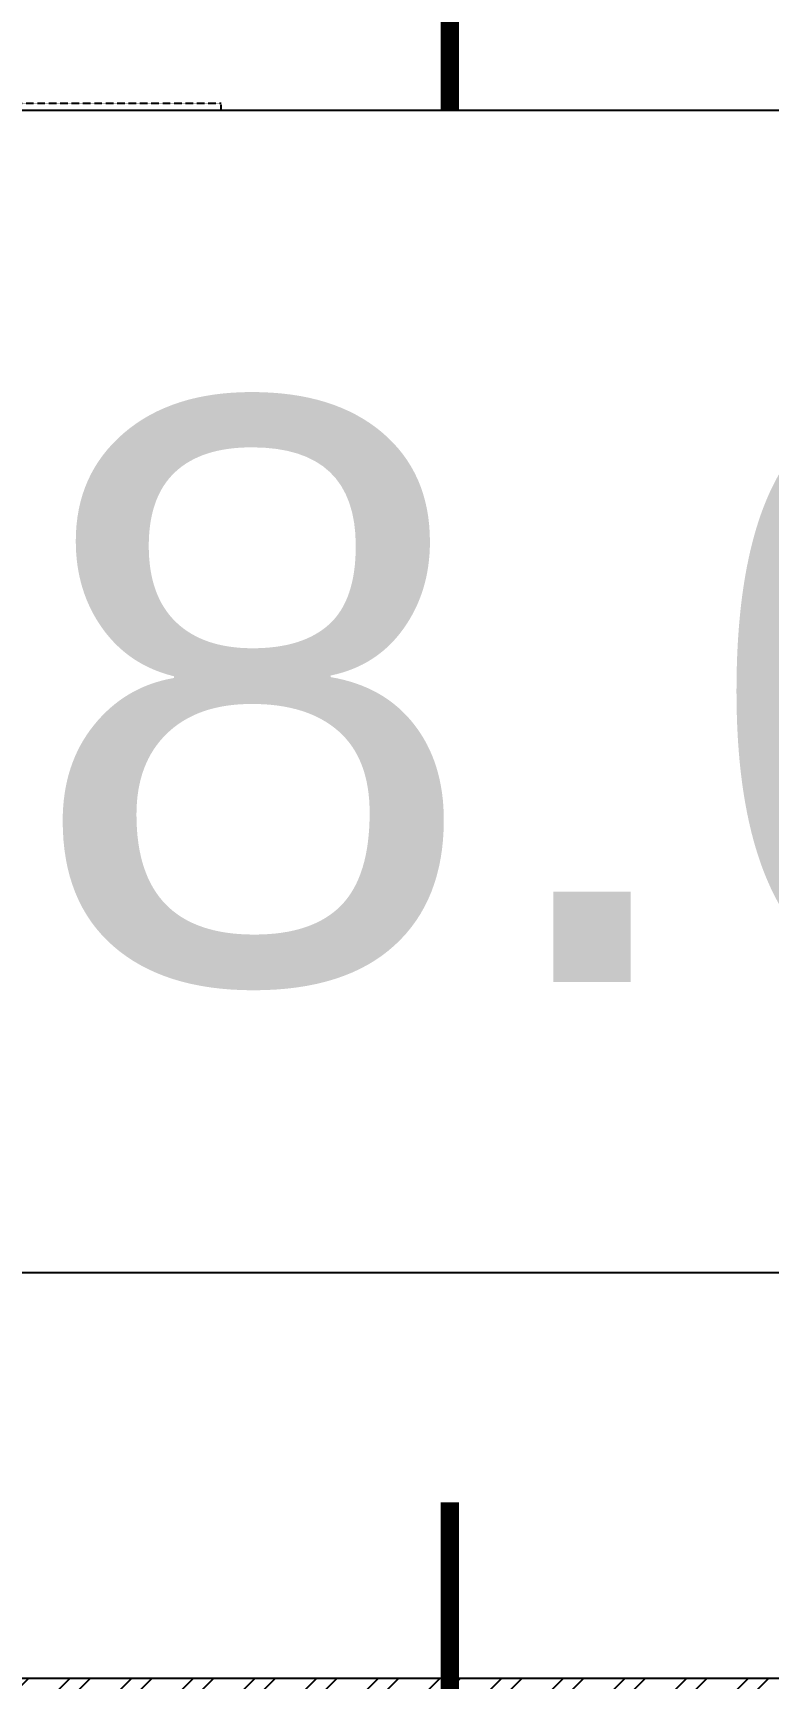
# Model space of a CAD drawing. Header units: millimetres. Extents: x -176651 to 424033, y -469666 to 486614.
# Drawn here: x 262986 to 264592, y 58050 to 61644 of the extents above; entities that cross this region are included whole.
import ezdxf
from ezdxf import colors
from ezdxf.entities.mleader import LeaderData, LeaderLine
from ezdxf.math import Vec2, Vec3

# ---------------------------------------------------------------- set-up
doc = ezdxf.new("R2010")
doc.units = ezdxf.units.MM
doc.linetypes.add('1625_East Villa$0$DASHED', pattern=[0.75, 0.5, -0.25])
doc.linetypes.add('1625E_Roof Plan$0$DASHED', pattern=[0.75, 0.5, -0.25])
for name, color, linetype in [('1625_East Villa$0$ad-Elevation 10', 8, 'Continuous'), ('1625_East Villa$0$ad-Furniture', 8, 'Continuous'), ('1625_East Villa$0$ad-Wall', 8, 'Continuous'), ('1625_East Villa$0$ad-Wall hatch', 8, 'Continuous'), ('1625E_Roof Plan$0$ad-Primary Roof', 8, 'Continuous'), ('Site Levels$0$ad-Lvl-Entance road', 4, 'Continuous'), ('Site Levels$0$ad-Lvl-Plinth', 30, 'Continuous')]:
    doc.layers.add(name, color=color, linetype=linetype)
doc.styles.add('1625_East Villa$0$Standard', font='calibril.ttf')
doc.styles.add('Site Levels$0$Sections_The woods Site plan_Entrances$0$Standard', font='arial.ttf')
doc.styles.add('Site Levels$0$Standard', font='arial.ttf')

# ---------------------------------------------------------------- blocks, each defined once
blk = doc.blocks.new('1625_East Villa$0$zw$140E')
at = {"layer": '1625_East Villa$0$ad-Furniture', "linetype": 'ByBlock'}
for p, q in [((-183.3, 246.4), (-213.7, 222.6)), ((-188.1, 255.9), (-211.8, 241.6)), ((-154.8, 289.1), (-188.1, 255.9)), ((-142.5, 246.4), (-154.8, 289.1)), ((-135.8, 236.9), (-142.5, 246.4)), ((-259.3, 194.1), (-292.6, 181.8)), ((-223.2, 224.5), (-259.3, 194.1)), ((-211.8, 241.6), (-223.2, 224.5)), ((-164.3, 241.6), (-161.5, 203.6)), ((-112.1, 210.3), (-135.8, 236.9)), ((-88.3, 177), (-112.1, 210.3)), ((-370.5, 129.5), (-382.8, 122.9)), ((-349.6, 137.1), (-370.5, 129.5)), ((-318.2, 148.5), (-349.6, 137.1)), ((-349.6, 137.1), (-302.1, 124.8)), ((-294.5, 162.8), (-318.2, 148.5)), ((-318.2, 148.5), (-308.7, 146.6)), ((-308.7, 146.6), (-289.7, 141.9)), ((-302.1, 124.8), (-292.6, 132.4)), ((-292.6, 181.8), (-294.5, 162.8)), ((-283.1, 179.9), (-283.1, 179.9)), ((-66.5, 143.8), (-88.3, 177)), ((-28.5, 96.3), (-66.5, 143.8)), ((-401.8, 118.1), (-435.1, 103.9)), ((-435.1, 103.9), (-427.5, 84.9)), ((-435.1, 103.9), (-435.1, 103.9)), ((-427.5, 84.9), (-413.2, 61.1)), ((-382.8, 122.9), (-401.8, 118.1)), ((-245.1, 75.4), (-280.2, 91.5)), ((-216.6, 77.3), (-245.1, 75.4)), ((-245.1, 75.4), (-211.8, 48.8)), ((-192.8, 53.5), (-216.6, 77.3)), ((-17.1, 56.4), (-28.5, 96.3)), ((-413.2, 61.1), (-403.7, 61.1)), ((-403.7, 61.1), (-397.1, 48.8)), ((-397.1, 48.8), (-389.5, 37.4)), ((-389.5, 37.4), (-375.2, 15.5)), ((-375.2, 15.5), (-370.5, -5.4)), ((-375.2, 15.5), (-375.2, 15.5)), ((-211.8, 48.8), (-197.6, 37.4)), ((-197.6, 37.4), (-175.7, 1.3)), ((-133, 13.6), (-192.8, 53.5)), ((-175.7, 1.3), (-169.1, -10.1)), ((-17.1, 18.4), (-52.2, 34.5)), ((0, 4.1), (-42.7, -14.9)), ((-19, 46.9), (-17.1, 56.4)), ((-12.3, 37.4), (-19, 46.9)), ((20.9, 18.4), (-12.3, 37.4)), ((-12.3, -13), (30.4, 8.9)), ((30.4, 8.9), (20.9, 18.4)), ((-370.5, -5.4), (-346.7, -29.1)), ((-346.7, -29.1), (-340.1, -51)), ((-346.7, -29.1), (-346.7, -29.1)), ((-340.1, -51), (-332.5, -57.6)), ((-332.5, -57.6), (-325.8, -69)), ((-173.8, -73.8), (-159.6, -57.6)), ((-126.3, -46.2), (-140.6, -62.4)), ((-112.1, -67.1), (-97.8, -43.4)), ((-97.8, -43.4), (-55.1, -24.4)), ((-55.1, -24.4), (-12.3, -13)), ((-325.8, -69), (-311.6, -92.8)), ((-311.6, -92.8), (-297.3, -114.6)), ((-297.3, -114.6), (-289.7, -126)), ((-204.2, -133.6), (-183.3, -119.4)), ((-183.3, -119.4), (-175.7, -92.8)), ((-183.3, -119.4), (-166.2, -95.6)), ((-175.7, -92.8), (-173.8, -73.8)), ((-166.2, -95.6), (-154.8, -76.6)), ((-140.6, -62.4), (-154.8, -76.6)), ((-154.8, -76.6), (-123.5, -73.8)), ((-123.5, -73.8), (-112.1, -67.1)), ((-289.7, -126), (-249.8, -173.5)), ((-249.8, -173.5), (-237.5, -157.4)), ((-237.5, -157.4), (-226.1, -149.8)), ((-226.1, -149.8), (-204.2, -133.6))]:
    blk.add_line(p, q, dxfattribs=at)
blk = doc.blocks.new('1625_East Villa$0$zw$B417')
at = {"layer": '1625_East Villa$0$ad-Furniture', "lineweight": 5, "ltscale": 1.8, "transparency": 33554559}
h = blk.add_hatch(color=33, dxfattribs=at)
h.dxf.hatch_style = 1
h.set_gradient(color1=(204, 153, 102), color2=(153, 114, 0), tint=0.11)
h.paths.add_polyline_path([(-640, 300), (-700, 300), (-700, -300), (-640, -300)])
h = blk.add_hatch(color=33, dxfattribs=at)
h.dxf.hatch_style = 1
h.set_gradient(color1=(204, 153, 102), color2=(153, 114, 0), tint=0.11)
h.paths.add_polyline_path([(640, 300), (-640, 300), (-640, 254.3), (-630, 254.3), (-630, 290), (630, 290), (630, 254.3), (640, 254.3)])
h.paths.add_polyline_path([(-630, 227.9), (-640, 227.9), (-640, -227.9), (-630, -227.9)])
h.paths.add_polyline_path([(-630, -254.3), (-640, -254.3), (-640, -300), (640, -300), (640, -254.3), (630, -254.3), (630, -290), (-630, -290)])
h.paths.add_polyline_path([(640, 227.9), (630, 227.9), (630, -227.9), (640, -227.9)])
h = blk.add_hatch(color=33, dxfattribs=at)
h.dxf.hatch_style = 1
h.set_gradient(color1=(204, 153, 102), color2=(153, 114, 0), tint=1)
h.paths.add_polyline_path([(630, 227.9), (614.7, 227.9), (614.7, 254.3), (630, 254.3), (630, 290), (-630, 290), (-630, 254.3), (-614.7, 254.3), (-614.7, 227.9), (-630, 227.9), (-630, -227.9), (-614.7, -227.9), (-614.7, -254.3), (-630, -254.3), (-630, -290), (630, -290), (630, -254.3), (614.7, -254.3), (614.7, -227.9), (630, -227.9)])
at = {"layer": '1625_East Villa$0$ad-Furniture', "lineweight": 5, "ltscale": 0.1, "transparency": 33554585}
h = blk.add_hatch(dxfattribs=at)
h.set_pattern_fill('ANSI36', color=33, scale=150)
h.set_pattern_definition([(45, (-630, -90), (9.9437, 36.4602), [46.875, -9.375, 0, -9.375])])
h.paths.add_polyline_path([(-630, -227.9), (-614.7, -227.9), (-614.7, -254.3), (-630, -254.3), (-630, -290), (630, -290), (630, -54.3), (614.7, -54.3), (614.7, -27.9), (630, -27.9), (630, 227.9), (614.7, 227.9), (614.7, 254.3), (630, 254.3), (630, 290), (-630, 290), (-630, 254.3), (-614.7, 254.3), (-614.7, 227.9), (-630, 227.9)])
at = {"layer": '1625_East Villa$0$ad-Furniture', "lineweight": 5, "ltscale": 1.8, "transparency": 33554559}
h = blk.add_hatch(color=33, dxfattribs=at)
h.dxf.hatch_style = 1
h.set_gradient(color1=(204, 153, 102), color2=(153, 114, 0), tint=0.11)
h.paths.add_polyline_path([(700, 300), (640, 300), (640, -300), (700, -300)])
at = {"layer": '1625_East Villa$0$ad-Furniture', "lineweight": 13, "ltscale": 1.8}
for p, q in [((-700, 300), (-700, -300)), ((700, 300), (-700, 300)), ((-640, 300), (-640, -300)), ((640, -300), (640, 300)), ((700, -300), (700, 300)), ((-700, -300), (700, -300))]:
    blk.add_line(p, q, dxfattribs=at)
at = {"layer": '1625_East Villa$0$ad-Furniture', "lineweight": 5, "ltscale": 1.8}
for points in [[(630, 254.3), (630, 290), (-630, 290), (-630, 254.3)], [(-630, 227.9), (-630, -227.9)], [(630, -227.9), (630, 227.9)], [(-630, -254.3), (-630, -290), (630, -290), (630, -254.3)]]:
    blk.add_lwpolyline(points, dxfattribs=at)
for points in [[(-640, 254.3), (-614.7, 254.3), (-614.7, 227.9), (-640, 227.9)], [(640, 254.3), (614.7, 254.3), (614.7, 227.9), (640, 227.9)], [(-640, -254.3), (-614.7, -254.3), (-614.7, -227.9), (-640, -227.9)], [(640, -254.3), (614.7, -254.3), (614.7, -227.9), (640, -227.9)]]:
    blk.add_lwpolyline(points, close=True, dxfattribs=at)
for centre in [(-627.3, 241.1), (627.3, 241.1), (-627.3, -241.1), (627.3, -241.1)]:
    blk.add_circle(centre, 8.08, dxfattribs=at)
at = {"layer": '1625_East Villa$0$ad-Furniture', "xscale": 0.5837352507875139, "yscale": 0.5837352507875139, "zscale": 0.5837352507875139, "rotation": 350.4651055958084}
for p in [(-219.9, -175.7), (460.6, -202.7), (-354.9, -211.7), (552.4, -226.1)]:
    blk.add_blockref('1625_East Villa$0$zw$140E', p, dxfattribs=at)
at = {"layer": '1625_East Villa$0$ad-Furniture', "insert": (43.8, -10.5), "char_height": 50, "width": 284.463, "attachment_point": 5, "rotation": 270, "style": '1625_East Villa$0$Standard'}
blk.add_mtext('SWING', dxfattribs=at)
blk = doc.blocks.new('1625_East Villa$0$zw$DAD3')
at = {"layer": '1625_East Villa$0$ad-Elevation 10', "linetype": '1625_East Villa$0$DASHED'}
blk.add_lwpolyline([(0, -2980), (3365, -2980), (3365, 0), (0, 0)], close=True, dxfattribs=at)
for points in [[(0, -943.3), (3365, -943.3)], [(0, -1043.3), (3365, -1043.3)], [(0, -1936.7), (3365, -1936.7)], [(0, -2036.7), (3365, -2036.7)]]:
    blk.add_lwpolyline(points, dxfattribs=at)
blk = doc.blocks.new('1625_East Villa$0$zw$D46D')
at = {"layer": '1625_East Villa$0$ad-Furniture', "rotation": 90}
blk.add_blockref('1625_East Villa$0$zw$B417', (7275, 6695), dxfattribs=at)
at = {"layer": '1625_East Villa$0$ad-Furniture'}
blk.add_blockref('1625_East Villa$0$zw$DAD3', (3610, 8185), dxfattribs=at)
blk = doc.blocks.new('1625_East Villa$0$zw$42B5')
at = {"layer": '1625_East Villa$0$ad-Wall hatch', "transparency": 33554610}
h = blk.add_hatch(dxfattribs=at)
h.set_pattern_fill('ANSI32', color=256, scale=10)
h.set_pattern_definition([(45, (-1040635.14, 674820.02), (-67.351921, 67.351921), []), (45, (-1040590.24, 674820.02), (-67.351921, 67.351921), [])])
h.paths.add_polyline_path([(12120, 13620), (12120, 10220), (11890, 10220), (11890, 13390), (7240, 13390), (7240, 8645), (4245, 8645), (4245, 8875), (4445, 8875), (4445, 9370), (4560, 9370), (4560, 8760), (7010, 8760), (7010, 10500), (6360, 10500), (6360, 10615), (7010, 10615), (7010, 13390), (4560, 13390), (4560, 10615), (5560, 10615), (5560, 10500), (4445, 10500), (4445, 13390), (230, 13390), (230, 8875), (3345, 8875), (3345, 8645), (3060, 8645), (3060, 4745), (3345, 4745), (3345, 4515), (230, 4515), (230, 230), (4995, 230), (4995, 3130), (6060, 3130), (6060, 3015), (5110, 3015), (5110, 230), (8310, 230), (8310, 3015), (6860, 3015), (6860, 3130), (8310, 3130), (8310, 4630), (5110, 4630), (5110, 3930), (4995, 3930), (4995, 4515), (4245, 4515), (4245, 4745), (8540, 4745), (8540, 230), (9240, 230), (9240, 0), (0, 0), (0, 4745), (2830, 4745), (2830, 8645), (0, 8645), (0, 13620)])
at = {"layer": '1625_East Villa$0$ad-Wall'}
blk.add_lwpolyline([(230, 230), (4995, 230), (4995, 3130), (6060, 3130), (6060, 3015), (5110, 3015), (5110, 230), (8310, 230), (8310, 3015), (6860, 3015), (6860, 3130), (8310, 3130), (8310, 4630), (5110, 4630), (5110, 3930), (4995, 3930), (4995, 4515), (4245, 4515), (4245, 4745), (8540, 4745), (8540, 230), (9240, 230), (9240, 0), (0, 0)], dxfattribs=at)
blk = doc.blocks.new('1625E_Roof Plan')
at = {"layer": '1625E_Roof Plan$0$ad-Primary Roof', "linetype": '1625E_Roof Plan$0$DASHED', "ltscale": 2, "const_width": 40}
blk.add_lwpolyline([(7475, 9770), (7475, 2255)], dxfattribs=at)
blk = doc.blocks.new('1625_East Villa')
at = {"layer": '1625_East Villa$0$ad-Furniture'}
blk.add_blockref('1625_East Villa$0$zw$D46D', (0, 0), dxfattribs=at)
at = {"layer": '1625_East Villa$0$ad-Wall'}
blk.add_blockref('1625_East Villa$0$zw$42B5', (0, 0), dxfattribs=at)
blk.add_blockref('1625E_Roof Plan', (0, 0))
blk = doc.blocks.new("All Plot's Villa Plans")
at = {"ltscale": 5}
blk.add_blockref('1625_East Villa', (256422.3, 53304.9), dxfattribs=at)
blk = doc.blocks.new('Site Levels$0$zw$63CD')
at = {"layer": 'Site Levels$0$ad-Lvl-Plinth', "insert": (269697, -39222), "char_height": 1269.985, "width": 5416.267, "attachment_point": 5, "style": 'Site Levels$0$Sections_The woods Site plan_Entrances$0$Standard', "bg_fill": 19, "box_fill_scale": 1.5, "bg_fill_color": 257, "bg_fill_transparency": 0}
blk.add_mtext('\\pxt4;498.04', dxfattribs=at)
blk = doc.blocks.new('Site Levels$0$zw$1B0B')
at = {"layer": 'Site Levels$0$ad-Lvl-Entance road'}
ml = blk.add_multileader_mtext('Standard', dxfattribs=at)
ml.set_content('{\\fArial|b1|i0|c0|p34;496.79}', color=256, style='Site Levels$0$Standard')
ml.set_leader_properties()
ml.build(insert=Vec2(0, 0))
ml.multileader.update_dxf_attribs({"has_text_frame": 1, "arrow_head_size": 1219.2, "scale": 12})
ctx = ml.context
ctx.base_point, ctx.scale, ctx.char_height, ctx.arrow_head_size, ctx.landing_gap_size, ctx.plane_origin = Vec3(215314.5, -39776.4), 12, 1219.186, 1219.2, 609.6, Vec3(213475.2, -35056.2)
notes = []
notes.append((ctx, [(0, (1, 1, 0), (214469.5, -39776.4), (1, 0), 845, [(0, [(213475.2, -35056.2)], 0, [])])]))
ctx.mtext.insert, ctx.mtext.width, ctx.mtext.defined_height, ctx.mtext.flow_direction = Vec3(215924.1, -39156), 5138.489, 1392.4, 5
ctx.mtext.has_bg_fill, ctx.mtext.bg_color, ctx.mtext.bg_scale_factor, ctx.mtext.bg_transparency, ctx.mtext.use_window_bg_color = 1, -1027028792, 1.5, 0, 1
for ctx, leaders in notes:
    for number, flags, end, landing, length, lines in leaders:
        leader = LeaderData()
        leader.index, (leader.has_last_leader_line, leader.has_dogleg_vector, leader.attachment_direction) = number, flags
        leader.last_leader_point, leader.dogleg_vector, leader.dogleg_length = Vec3(end), Vec3(landing), length
        for number, points, colour, breaks in lines:
            line = LeaderLine()
            line.index, line.vertices, line.color, line.breaks = number, Vec3.list(points), colors.encode_raw_color(colour), breaks
            leader.lines.append(line)
        ctx.leaders.append(leader)
blk = doc.blocks.new('Site Levels')
at = {"layer": 'Site Levels$0$ad-Lvl-Entance road', "ltscale": 5}
blk.add_blockref('Site Levels$0$zw$1B0B', (-5982.9, 99418.6), dxfattribs=at)
at = {"layer": 'Site Levels$0$ad-Lvl-Plinth', "ltscale": 5}
blk.add_blockref('Site Levels$0$zw$63CD', (-5982.9, 99418.6), dxfattribs=at)

msp = doc.modelspace()

# ---------------------------------------------------------------- block references
at = {"ltscale": 5}
msp.add_blockref("All Plot's Villa Plans", (0, 0), dxfattribs=at)

# ---------------------------------------------------------------- next in the draw order: block references
msp.add_blockref('Site Levels', (0, 0), dxfattribs=at)

doc.saveas('drawing.dxf')
